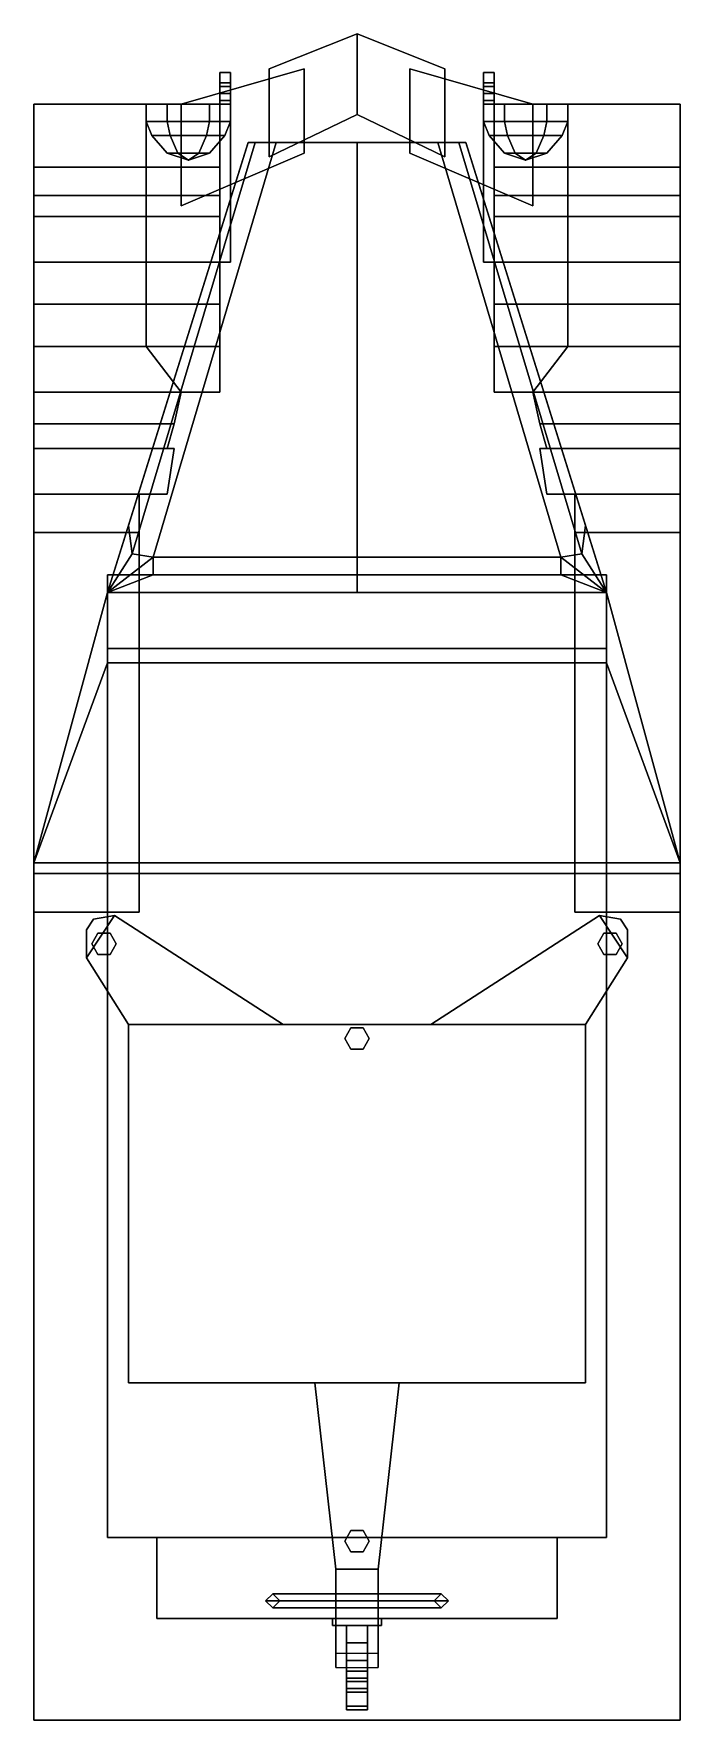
# Model space of a CAD drawing. Extents: x -0.92 to 0.92, y -2.4 to 2.4.
import ezdxf

# ---------------------------------------------------------------- set-up
doc = ezdxf.new("R2010")
doc.units = 0
doc.layers.get('0').update_dxf_attribs({"linetype": 'CONTINUOUS'})

msp = doc.modelspace()

# ---------------------------------------------------------------- linework, layer by layer
for points in [[(-0.25, 2.3, 0.53), (-0.25, 2.05, 1.17), (0, 2.17, 1.2), (0, 2.4, 0.53)], [(0, 2.4, 0.53), (0, 2.17, 1.2), (-0.25, 2.05, 1.17), (-0.25, 2.3, 0.53)], [(0, 2.4, 0.53), (0, 2.17, 1.2), (0.25, 2.05, 1.17), (0.25, 2.3, 0.53)], [(0.25, 2.3, 0.53), (0.25, 2.05, 1.17), (0, 2.17, 1.2), (0, 2.4, 0.53)], [(-0.15, 2.3, 0.53), (-0.15, 2.06, 1.18), (-0.5, 1.91, 1.15), (-0.5, 2.2, 0.53)], [(-0.5, 2.2, 0.53), (-0.5, 1.91, 1.15), (-0.15, 2.06, 1.18), (-0.15, 2.3, 0.53)], [(-0.39, 2.29, 0.54), (-0.39, 2.25, 0.56), (-0.36, 2.25, 0.56), (-0.36, 2.29, 0.54)], [(-0.39, 2.23, 0.56), (-0.39, 2.25, 0.56), (-0.39, 2.29, 0.54), (-0.39, 2.26, 0.53)], [(-0.39, 2.29, 0.49), (-0.39, 2.29, 0.54), (-0.36, 2.29, 0.54), (-0.36, 2.29, 0.49)], [(-0.39, 2.26, 0.53), (-0.39, 2.29, 0.54), (-0.39, 2.29, 0.49), (-0.39, 2.26, 0.51)], [(-0.39, 2.26, 0.51), (-0.39, 2.29, 0.49), (-0.39, 2.26, 0.46), (-0.39, 2.25, 0.49)], [(-0.39, 2.26, 0.46), (-0.39, 2.29, 0.49), (-0.36, 2.29, 0.49), (-0.36, 2.26, 0.46)], [(-0.36, 2.26, 0.53), (-0.36, 2.23, 0.56), (-0.39, 2.23, 0.56), (-0.39, 2.26, 0.53)], [(-0.36, 2.26, 0.51), (-0.36, 2.26, 0.53), (-0.39, 2.26, 0.53), (-0.39, 2.26, 0.51)], [(-0.36, 2.25, 0.49), (-0.36, 2.26, 0.51), (-0.39, 2.26, 0.51), (-0.39, 2.25, 0.49)], [(-0.39, 2.25, 0.49), (-0.39, 2.26, 0.46), (-0.39, 2.23, 0.46), (-0.39, 2.23, 0.49)], [(-0.39, 2.23, 0.46), (-0.39, 2.26, 0.46), (-0.36, 2.26, 0.46), (-0.36, 2.23, 0.46)], [(-0.36, 2.29, 0.54), (-0.36, 2.25, 0.56), (-0.36, 2.23, 0.56), (-0.36, 2.26, 0.53)], [(-0.36, 2.29, 0.49), (-0.36, 2.29, 0.54), (-0.36, 2.26, 0.53), (-0.36, 2.26, 0.51)], [(-0.36, 2.26, 0.46), (-0.36, 2.29, 0.49), (-0.36, 2.26, 0.51), (-0.36, 2.25, 0.49)], [(-0.36, 2.23, 0.46), (-0.36, 2.26, 0.46), (-0.36, 2.25, 0.49), (-0.36, 2.23, 0.49)], [(0.5, 2.2, 0.53), (0.5, 1.91, 1.15), (0.15, 2.06, 1.18), (0.15, 2.3, 0.53)], [(0.15, 2.3, 0.53), (0.15, 2.06, 1.18), (0.5, 1.91, 1.15), (0.5, 2.2, 0.53)], [(0.36, 2.26, 0.51), (0.36, 2.29, 0.49), (0.36, 2.26, 0.46), (0.36, 2.25, 0.49)], [(0.36, 2.26, 0.46), (0.36, 2.29, 0.49), (0.39, 2.29, 0.49), (0.39, 2.26, 0.46)], [(0.36, 2.26, 0.53), (0.36, 2.29, 0.54), (0.36, 2.29, 0.49), (0.36, 2.26, 0.51)], [(0.36, 2.29, 0.49), (0.36, 2.29, 0.54), (0.39, 2.29, 0.54), (0.39, 2.29, 0.49)], [(0.36, 2.29, 0.54), (0.36, 2.25, 0.56), (0.39, 2.25, 0.56), (0.39, 2.29, 0.54)], [(0.36, 2.23, 0.56), (0.36, 2.25, 0.56), (0.36, 2.29, 0.54), (0.36, 2.26, 0.53)], [(0.36, 2.23, 0.46), (0.36, 2.26, 0.46), (0.39, 2.26, 0.46), (0.39, 2.23, 0.46)], [(0.36, 2.25, 0.49), (0.36, 2.26, 0.46), (0.36, 2.23, 0.46), (0.36, 2.23, 0.49)], [(0.39, 2.25, 0.49), (0.39, 2.26, 0.51), (0.36, 2.26, 0.51), (0.36, 2.25, 0.49)], [(0.39, 2.26, 0.51), (0.39, 2.26, 0.53), (0.36, 2.26, 0.53), (0.36, 2.26, 0.51)], [(0.39, 2.26, 0.53), (0.39, 2.23, 0.56), (0.36, 2.23, 0.56), (0.36, 2.26, 0.53)], [(0.39, 2.26, 0.46), (0.39, 2.29, 0.49), (0.39, 2.26, 0.51), (0.39, 2.25, 0.49)], [(0.39, 2.29, 0.49), (0.39, 2.29, 0.54), (0.39, 2.26, 0.53), (0.39, 2.26, 0.51)], [(0.39, 2.29, 0.54), (0.39, 2.25, 0.56), (0.39, 2.23, 0.56), (0.39, 2.26, 0.53)], [(0.39, 2.23, 0.46), (0.39, 2.26, 0.46), (0.39, 2.25, 0.49), (0.39, 2.23, 0.49)], [(-0.36, 2.23, 0.56), (-0.36, 2.25, 0.56), (-0.39, 2.25, 0.56), (-0.39, 2.23, 0.56)], [(-0.36, 2.23, 0.49), (-0.36, 2.25, 0.49), (-0.39, 2.25, 0.49), (-0.39, 2.23, 0.49)], [(-0.36, 2.21, 0.53), (-0.36, 2.23, 0.49), (-0.39, 2.23, 0.49), (-0.39, 2.21, 0.53)], [(-0.39, 2.23, 0.49), (-0.39, 2.23, 0.46), (-0.39, 2.2, 0.48), (-0.39, 2.21, 0.53)], [(-0.39, 2.2, 0.48), (-0.39, 2.23, 0.46), (-0.36, 2.23, 0.46), (-0.36, 2.2, 0.48)], [(-0.36, 1.75, 0.53), (-0.36, 2.21, 0.53), (-0.39, 2.21, 0.53), (-0.39, 1.75, 0.53)], [(-0.39, 2.21, 0.53), (-0.39, 2.2, 0.48), (-0.39, 1.75, 0.48), (-0.39, 1.75, 0.53)], [(-0.36, 2.2, 0.48), (-0.36, 2.23, 0.46), (-0.36, 2.23, 0.49), (-0.36, 2.21, 0.53)], [(-0.36, 1.75, 0.48), (-0.36, 2.2, 0.48), (-0.36, 2.21, 0.53), (-0.36, 1.75, 0.53)], [(0.39, 2.23, 0.49), (0.39, 2.25, 0.49), (0.36, 2.25, 0.49), (0.36, 2.23, 0.49)], [(0.39, 2.23, 0.56), (0.39, 2.25, 0.56), (0.36, 2.25, 0.56), (0.36, 2.23, 0.56)], [(0.36, 2.23, 0.49), (0.36, 2.23, 0.46), (0.36, 2.2, 0.48), (0.36, 2.21, 0.53)], [(0.36, 2.2, 0.48), (0.36, 2.23, 0.46), (0.39, 2.23, 0.46), (0.39, 2.2, 0.48)], [(0.39, 2.21, 0.53), (0.39, 2.23, 0.49), (0.36, 2.23, 0.49), (0.36, 2.21, 0.53)], [(0.36, 2.21, 0.53), (0.36, 2.2, 0.48), (0.36, 1.75, 0.48), (0.36, 1.75, 0.53)], [(0.39, 1.75, 0.53), (0.39, 2.21, 0.53), (0.36, 2.21, 0.53), (0.36, 1.75, 0.53)], [(0.39, 2.2, 0.48), (0.39, 2.23, 0.46), (0.39, 2.23, 0.49), (0.39, 2.21, 0.53)], [(0.39, 1.75, 0.48), (0.39, 2.2, 0.48), (0.39, 2.21, 0.53), (0.39, 1.75, 0.53)], [(-0.92, 2.2, 0.74), (-0.92, 2.02, 0.79), (-0.92, 2.02, 0.86), (-0.92, 2.2, 0.78)], [(-0.92, 2.2, 0.78), (-0.92, 2.02, 0.86), (-0.92, 2.02, 0.79), (-0.92, 2.2, 0.74)], [(-0.92, 2.2, 0.78), (-0.92, 2.02, 0.86), (-0.6, 2.02, 0.86), (-0.6, 2.2, 0.78)], [(-0.6, 2.2, 0.78), (-0.6, 2.02, 0.86), (-0.92, 2.02, 0.86), (-0.92, 2.2, 0.78)], [(-0.54, 2.2, 0.9339), (-0.42, 2.2, 0.9339), (-0.36, 2.2, 0.83), (-0.6, 2.2, 0.83)], [(-0.6, 2.15, 0.83), (-0.54, 2.15, 0.9339), (-0.54, 2.2, 0.9339), (-0.6, 2.2, 0.83)], [(-0.6, 2.2, 0.83), (-0.36, 2.2, 0.83), (-0.42, 2.2, 0.7261), (-0.54, 2.2, 0.7261)], [(-0.54, 2.15, 0.7261), (-0.6, 2.15, 0.83), (-0.6, 2.2, 0.83), (-0.54, 2.2, 0.7261)], [(-0.6, 2.2, 0.78), (-0.6, 2.02, 0.86), (-0.39, 2.02, 0.56), (-0.39, 2.2, 0.56)], [(-0.39, 2.2, 0.56), (-0.39, 2.02, 0.56), (-0.6, 2.02, 0.86), (-0.6, 2.2, 0.78)], [(-0.42, 2.15, 0.7261), (-0.54, 2.15, 0.7261), (-0.54, 2.2, 0.7261), (-0.42, 2.2, 0.7261)], [(-0.54, 2.15, 0.9339), (-0.42, 2.15, 0.9339), (-0.42, 2.2, 0.9339), (-0.54, 2.2, 0.9339)], [(-0.42, 2.15, 0.9339), (-0.36, 2.15, 0.83), (-0.36, 2.2, 0.83), (-0.42, 2.2, 0.9339)], [(-0.36, 2.15, 0.83), (-0.42, 2.15, 0.7261), (-0.42, 2.2, 0.7261), (-0.36, 2.2, 0.83)], [(-0.39, 1.75, 0.48), (-0.39, 2.2, 0.48), (-0.36, 2.2, 0.48), (-0.36, 1.75, 0.48)], [(0.36, 1.75, 0.48), (0.36, 2.2, 0.48), (0.39, 2.2, 0.48), (0.39, 1.75, 0.48)], [(0.36, 2.15, 0.83), (0.42, 2.15, 0.9339), (0.42, 2.2, 0.9339), (0.36, 2.2, 0.83)], [(0.42, 2.15, 0.7261), (0.36, 2.15, 0.83), (0.36, 2.2, 0.83), (0.42, 2.2, 0.7261)], [(0.42, 2.2, 0.9339), (0.54, 2.2, 0.9339), (0.6, 2.2, 0.83), (0.36, 2.2, 0.83)], [(0.36, 2.2, 0.83), (0.6, 2.2, 0.83), (0.54, 2.2, 0.7261), (0.42, 2.2, 0.7261)], [(0.6, 2.2, 0.78), (0.6, 2.02, 0.86), (0.39, 2.02, 0.56), (0.39, 2.2, 0.56)], [(0.39, 2.2, 0.56), (0.39, 2.02, 0.56), (0.6, 2.02, 0.86), (0.6, 2.2, 0.78)], [(0.42, 2.15, 0.9339), (0.54, 2.15, 0.9339), (0.54, 2.2, 0.9339), (0.42, 2.2, 0.9339)], [(0.54, 2.15, 0.7261), (0.42, 2.15, 0.7261), (0.42, 2.2, 0.7261), (0.54, 2.2, 0.7261)], [(0.54, 2.15, 0.9339), (0.6, 2.15, 0.83), (0.6, 2.2, 0.83), (0.54, 2.2, 0.9339)], [(0.6, 2.15, 0.83), (0.54, 2.15, 0.7261), (0.54, 2.2, 0.7261), (0.6, 2.2, 0.83)], [(0.6, 2.2, 0.78), (0.6, 2.02, 0.86), (0.92, 2.02, 0.86), (0.92, 2.2, 0.78)], [(0.92, 2.2, 0.78), (0.92, 2.02, 0.86), (0.6, 2.02, 0.86), (0.6, 2.2, 0.78)], [(0.92, 2.2, 0.74), (0.92, 2.02, 0.79), (0.92, 2.02, 0.86), (0.92, 2.2, 0.78)], [(0.92, 2.2, 0.78), (0.92, 2.02, 0.86), (0.92, 2.02, 0.79), (0.92, 2.2, 0.74)], [(-0.532, 2.11, 0.92), (-0.54, 2.15, 0.9339), (-0.6, 2.15, 0.83), (-0.5839, 2.11, 0.83)], [(-0.5839, 2.11, 0.83), (-0.6, 2.15, 0.83), (-0.54, 2.15, 0.7261), (-0.532, 2.11, 0.74)], [(-0.532, 2.11, 0.74), (-0.54, 2.15, 0.7261), (-0.42, 2.15, 0.7261), (-0.428, 2.11, 0.74)], [(-0.428, 2.11, 0.92), (-0.42, 2.15, 0.9339), (-0.54, 2.15, 0.9339), (-0.532, 2.11, 0.92)], [(-0.3761, 2.11, 0.83), (-0.36, 2.15, 0.83), (-0.42, 2.15, 0.9339), (-0.428, 2.11, 0.92)], [(-0.428, 2.11, 0.74), (-0.42, 2.15, 0.7261), (-0.36, 2.15, 0.83), (-0.3761, 2.11, 0.83)], [(0.428, 2.11, 0.92), (0.42, 2.15, 0.9339), (0.36, 2.15, 0.83), (0.3761, 2.11, 0.83)], [(0.3761, 2.11, 0.83), (0.36, 2.15, 0.83), (0.42, 2.15, 0.7261), (0.428, 2.11, 0.74)], [(0.532, 2.11, 0.92), (0.54, 2.15, 0.9339), (0.42, 2.15, 0.9339), (0.428, 2.11, 0.92)], [(0.428, 2.11, 0.74), (0.42, 2.15, 0.7261), (0.54, 2.15, 0.7261), (0.532, 2.11, 0.74)], [(0.5839, 2.11, 0.83), (0.6, 2.15, 0.83), (0.54, 2.15, 0.9339), (0.532, 2.11, 0.92)], [(0.532, 2.11, 0.74), (0.54, 2.15, 0.7261), (0.6, 2.15, 0.83), (0.5839, 2.11, 0.83)], [(-0.31, 2.09, 0.79), (-0.31, 2.09, 0.27), (-0.71, 0.81, 0.27), (-0.71, 0.81, 0.79)], [(-0.71, 0.81, 0.27), (-0.31, 2.09, 0.27), (0.31, 2.09, 0.27), (0.71, 0.81, 0.27)], [(-0.29, 2.09, 0.97), (-0.31, 2.09, 0.79), (-0.6506, 1, 0.79), (-0.64, 0.92, 1.04)], [(-0.23, 2.09, 1), (-0.29, 2.09, 0.97), (-0.64, 0.92, 1.04), (-0.58, 0.91, 1.08)], [(-0.51, 2.06, 0.882), (-0.532, 2.11, 0.92), (-0.5839, 2.11, 0.83), (-0.54, 2.06, 0.83)], [(-0.54, 2.06, 0.83), (-0.5839, 2.11, 0.83), (-0.532, 2.11, 0.74), (-0.51, 2.06, 0.778)], [(0, 0.91, 1.09), (0, 2.09, 1.01), (-0.23, 2.09, 1), (-0.58, 0.91, 1.08)], [(-0.45, 2.06, 0.882), (-0.428, 2.11, 0.92), (-0.532, 2.11, 0.92), (-0.51, 2.06, 0.882)], [(-0.51, 2.06, 0.778), (-0.532, 2.11, 0.74), (-0.428, 2.11, 0.74), (-0.45, 2.06, 0.778)], [(-0.42, 2.06, 0.83), (-0.3761, 2.11, 0.83), (-0.428, 2.11, 0.92), (-0.45, 2.06, 0.882)], [(-0.45, 2.06, 0.778), (-0.428, 2.11, 0.74), (-0.3761, 2.11, 0.83), (-0.42, 2.06, 0.83)], [(0.31, 2.09, 0.79), (0.31, 2.09, 0.27), (-0.31, 2.09, 0.27), (-0.31, 2.09, 0.79)], [(0.29, 2.09, 0.97), (0.31, 2.09, 0.79), (-0.31, 2.09, 0.79), (-0.29, 2.09, 0.97)], [(0, 2.09, 1.01), (0, 2.09, 0.97), (-0.29, 2.09, 0.97), (-0.23, 2.09, 1)], [(0.58, 0.91, 1.08), (0.23, 2.09, 1), (0, 2.09, 1.01), (0, 0.91, 1.09)], [(0.23, 2.09, 1), (0.29, 2.09, 0.97), (0, 2.09, 0.97), (0, 2.09, 1.01)], [(0.64, 0.92, 1.04), (0.29, 2.09, 0.97), (0.23, 2.09, 1), (0.58, 0.91, 1.08)], [(0.6506, 1, 0.79), (0.31, 2.09, 0.79), (0.29, 2.09, 0.97), (0.64, 0.92, 1.04)], [(0.71, 0.81, 0.27), (0.31, 2.09, 0.27), (0.31, 2.09, 0.79), (0.71, 0.81, 0.79)], [(0.45, 2.06, 0.882), (0.428, 2.11, 0.92), (0.3761, 2.11, 0.83), (0.42, 2.06, 0.83)], [(0.42, 2.06, 0.83), (0.3761, 2.11, 0.83), (0.428, 2.11, 0.74), (0.45, 2.06, 0.778)], [(0.51, 2.06, 0.882), (0.532, 2.11, 0.92), (0.428, 2.11, 0.92), (0.45, 2.06, 0.882)], [(0.45, 2.06, 0.778), (0.428, 2.11, 0.74), (0.532, 2.11, 0.74), (0.51, 2.06, 0.778)], [(0.54, 2.06, 0.83), (0.5839, 2.11, 0.83), (0.532, 2.11, 0.92), (0.51, 2.06, 0.882)], [(0.51, 2.06, 0.778), (0.532, 2.11, 0.74), (0.5839, 2.11, 0.83), (0.54, 2.06, 0.83)], [(-0.92, 2.02, 0.79), (-0.92, 1.94, 0.8), (-0.92, 1.94, 0.88), (-0.92, 2.02, 0.86)], [(-0.92, 2.02, 0.86), (-0.92, 1.94, 0.88), (-0.92, 1.94, 0.8), (-0.92, 2.02, 0.79)], [(-0.6, 1.94, 0.88), (-0.92, 1.94, 0.88), (-0.92, 2.02, 0.86), (-0.6, 2.02, 0.86)], [(-0.6, 2.02, 0.86), (-0.92, 2.02, 0.86), (-0.92, 1.94, 0.88), (-0.6, 1.94, 0.88)], [(-0.6, 2.02, 0.86), (-0.6, 1.94, 0.88), (-0.39, 1.94, 0.56), (-0.39, 2.02, 0.56)], [(-0.39, 2.02, 0.56), (-0.39, 1.94, 0.56), (-0.6, 1.94, 0.88), (-0.6, 2.02, 0.86)], [(-0.48, 2.04, 0.83), (-0.54, 2.06, 0.83), (-0.51, 2.06, 0.778), (-0.48, 2.04, 0.83)], [(-0.48, 2.04, 0.83), (-0.51, 2.06, 0.882), (-0.54, 2.06, 0.83), (-0.48, 2.04, 0.83)], [(-0.48, 2.04, 0.83), (-0.51, 2.06, 0.778), (-0.45, 2.06, 0.778), (-0.48, 2.04, 0.83)], [(-0.48, 2.04, 0.83), (-0.45, 2.06, 0.882), (-0.51, 2.06, 0.882), (-0.48, 2.04, 0.83)], [(-0.48, 2.04, 0.83), (-0.45, 2.06, 0.778), (-0.42, 2.06, 0.83), (-0.48, 2.04, 0.83)], [(-0.48, 2.04, 0.83), (-0.42, 2.06, 0.83), (-0.45, 2.06, 0.882), (-0.48, 2.04, 0.83)], [(0.39, 2.02, 0.56), (0.39, 1.94, 0.56), (0.6, 1.94, 0.88), (0.6, 2.02, 0.86)], [(0.6, 2.02, 0.86), (0.6, 1.94, 0.88), (0.39, 1.94, 0.56), (0.39, 2.02, 0.56)], [(0.48, 2.04, 0.83), (0.45, 2.06, 0.882), (0.42, 2.06, 0.83), (0.48, 2.04, 0.83)], [(0.48, 2.04, 0.83), (0.42, 2.06, 0.83), (0.45, 2.06, 0.778), (0.48, 2.04, 0.83)], [(0.48, 2.04, 0.83), (0.51, 2.06, 0.882), (0.45, 2.06, 0.882), (0.48, 2.04, 0.83)], [(0.48, 2.04, 0.83), (0.45, 2.06, 0.778), (0.51, 2.06, 0.778), (0.48, 2.04, 0.83)], [(0.48, 2.04, 0.83), (0.54, 2.06, 0.83), (0.51, 2.06, 0.882), (0.48, 2.04, 0.83)], [(0.48, 2.04, 0.83), (0.51, 2.06, 0.778), (0.54, 2.06, 0.83), (0.48, 2.04, 0.83)], [(0.6, 1.94, 0.88), (0.92, 1.94, 0.88), (0.92, 2.02, 0.86), (0.6, 2.02, 0.86)], [(0.6, 2.02, 0.86), (0.92, 2.02, 0.86), (0.92, 1.94, 0.88), (0.6, 1.94, 0.88)], [(0.92, 2.02, 0.86), (0.92, 1.94, 0.88), (0.92, 1.94, 0.8), (0.92, 2.02, 0.79)], [(0.92, 2.02, 0.79), (0.92, 1.94, 0.8), (0.92, 1.94, 0.88), (0.92, 2.02, 0.86)], [(-0.92, 1.94, 0.88), (-0.92, 1.88, 0.89), (-0.92, 1.88, 0.81), (-0.92, 1.94, 0.8)], [(-0.92, 1.94, 0.8), (-0.92, 1.88, 0.81), (-0.92, 1.88, 0.89), (-0.92, 1.94, 0.88)], [(-0.6, 1.94, 0.88), (-0.92, 1.94, 0.88), (-0.92, 1.88, 0.89), (-0.6, 1.88, 0.89)], [(-0.6, 1.88, 0.89), (-0.92, 1.88, 0.89), (-0.92, 1.94, 0.88), (-0.6, 1.94, 0.88)], [(-0.39, 1.94, 0.56), (-0.39, 1.88, 0.56), (-0.6, 1.88, 0.89), (-0.6, 1.94, 0.88)], [(-0.6, 1.94, 0.88), (-0.6, 1.88, 0.89), (-0.39, 1.88, 0.56), (-0.39, 1.94, 0.56)], [(0.6, 1.94, 0.88), (0.6, 1.88, 0.89), (0.39, 1.88, 0.56), (0.39, 1.94, 0.56)], [(0.39, 1.94, 0.56), (0.39, 1.88, 0.56), (0.6, 1.88, 0.89), (0.6, 1.94, 0.88)], [(0.6, 1.94, 0.88), (0.92, 1.94, 0.88), (0.92, 1.88, 0.89), (0.6, 1.88, 0.89)], [(0.6, 1.88, 0.89), (0.92, 1.88, 0.89), (0.92, 1.94, 0.88), (0.6, 1.94, 0.88)], [(0.92, 1.94, 0.8), (0.92, 1.88, 0.81), (0.92, 1.88, 0.89), (0.92, 1.94, 0.88)], [(0.92, 1.94, 0.88), (0.92, 1.88, 0.89), (0.92, 1.88, 0.81), (0.92, 1.94, 0.8)], [(-0.92, 1.88, 0.89), (-0.92, 1.75, 0.89), (-0.92, 1.75, 0.79), (-0.92, 1.88, 0.81)], [(-0.92, 1.88, 0.81), (-0.92, 1.75, 0.79), (-0.92, 1.75, 0.89), (-0.92, 1.88, 0.89)], [(-0.6, 1.75, 0.89), (-0.92, 1.75, 0.89), (-0.92, 1.88, 0.89), (-0.6, 1.88, 0.89)], [(-0.6, 1.88, 0.89), (-0.92, 1.88, 0.89), (-0.92, 1.75, 0.89), (-0.6, 1.75, 0.89)], [(-0.6, 1.88, 0.89), (-0.6, 1.75, 0.89), (-0.39, 1.75, 0.56), (-0.39, 1.88, 0.56)], [(-0.39, 1.88, 0.56), (-0.39, 1.75, 0.56), (-0.6, 1.75, 0.89), (-0.6, 1.88, 0.89)], [(0.39, 1.88, 0.56), (0.39, 1.75, 0.56), (0.6, 1.75, 0.89), (0.6, 1.88, 0.89)], [(0.6, 1.88, 0.89), (0.6, 1.75, 0.89), (0.39, 1.75, 0.56), (0.39, 1.88, 0.56)], [(0.6, 1.75, 0.89), (0.92, 1.75, 0.89), (0.92, 1.88, 0.89), (0.6, 1.88, 0.89)], [(0.6, 1.88, 0.89), (0.92, 1.88, 0.89), (0.92, 1.75, 0.89), (0.6, 1.75, 0.89)], [(0.92, 1.88, 0.89), (0.92, 1.75, 0.89), (0.92, 1.75, 0.79), (0.92, 1.88, 0.81)], [(0.92, 1.88, 0.81), (0.92, 1.75, 0.79), (0.92, 1.75, 0.89), (0.92, 1.88, 0.89)], [(-0.92, 1.75, 0.89), (-0.92, 1.63, 0.86), (-0.92, 1.63, 0.75), (-0.92, 1.75, 0.79)], [(-0.92, 1.75, 0.79), (-0.92, 1.63, 0.75), (-0.92, 1.63, 0.86), (-0.92, 1.75, 0.89)], [(-0.6, 1.75, 0.89), (-0.92, 1.75, 0.89), (-0.92, 1.63, 0.86), (-0.6, 1.63, 0.86)], [(-0.6, 1.63, 0.86), (-0.92, 1.63, 0.86), (-0.92, 1.75, 0.89), (-0.6, 1.75, 0.89)], [(-0.6, 1.75, 0.89), (-0.6, 1.63, 0.86), (-0.39, 1.63, 0.56), (-0.39, 1.75, 0.56)], [(-0.39, 1.75, 0.56), (-0.39, 1.63, 0.56), (-0.6, 1.63, 0.86), (-0.6, 1.75, 0.89)], [(0.6, 1.75, 0.89), (0.6, 1.63, 0.86), (0.39, 1.63, 0.56), (0.39, 1.75, 0.56)], [(0.39, 1.75, 0.56), (0.39, 1.63, 0.56), (0.6, 1.63, 0.86), (0.6, 1.75, 0.89)], [(0.6, 1.75, 0.89), (0.92, 1.75, 0.89), (0.92, 1.63, 0.86), (0.6, 1.63, 0.86)], [(0.6, 1.63, 0.86), (0.92, 1.63, 0.86), (0.92, 1.75, 0.89), (0.6, 1.75, 0.89)], [(0.92, 1.75, 0.79), (0.92, 1.63, 0.75), (0.92, 1.63, 0.86), (0.92, 1.75, 0.89)], [(0.92, 1.75, 0.89), (0.92, 1.63, 0.86), (0.92, 1.63, 0.75), (0.92, 1.75, 0.79)], [(-0.6, 1.63, 0.86), (-0.92, 1.63, 0.86), (-0.92, 1.51, 0.8), (-0.6, 1.51, 0.8)], [(-0.6, 1.51, 0.8), (-0.92, 1.51, 0.8), (-0.92, 1.63, 0.86), (-0.6, 1.63, 0.86)], [(-0.92, 1.63, 0.75), (-0.92, 1.51, 0.66), (-0.92, 1.51, 0.8), (-0.92, 1.63, 0.86)], [(-0.92, 1.63, 0.86), (-0.92, 1.51, 0.8), (-0.92, 1.51, 0.66), (-0.92, 1.63, 0.75)], [(-0.39, 1.63, 0.56), (-0.39, 1.51, 0.56), (-0.6, 1.51, 0.8), (-0.6, 1.63, 0.86)], [(-0.6, 1.63, 0.86), (-0.6, 1.51, 0.8), (-0.39, 1.51, 0.56), (-0.39, 1.63, 0.56)], [(0.39, 1.63, 0.56), (0.39, 1.51, 0.56), (0.6, 1.51, 0.8), (0.6, 1.63, 0.86)], [(0.6, 1.63, 0.86), (0.6, 1.51, 0.8), (0.39, 1.51, 0.56), (0.39, 1.63, 0.56)], [(0.6, 1.51, 0.8), (0.92, 1.51, 0.8), (0.92, 1.63, 0.86), (0.6, 1.63, 0.86)], [(0.6, 1.63, 0.86), (0.92, 1.63, 0.86), (0.92, 1.51, 0.8), (0.6, 1.51, 0.8)], [(0.92, 1.63, 0.86), (0.92, 1.51, 0.8), (0.92, 1.51, 0.66), (0.92, 1.63, 0.75)], [(0.92, 1.63, 0.75), (0.92, 1.51, 0.66), (0.92, 1.51, 0.8), (0.92, 1.63, 0.86)], [(-0.92, 1.51, 0.8), (-0.92, 1.38, 0.7), (-0.92, 1.44, 0.56), (-0.92, 1.51, 0.66)], [(-0.92, 1.51, 0.66), (-0.92, 1.44, 0.56), (-0.92, 1.38, 0.7), (-0.92, 1.51, 0.8)], [(-0.6, 1.51, 0.8), (-0.92, 1.51, 0.8), (-0.92, 1.38, 0.7), (-0.5, 1.38, 0.7)], [(-0.5, 1.38, 0.7), (-0.92, 1.38, 0.7), (-0.92, 1.51, 0.8), (-0.6, 1.51, 0.8)], [(-0.39, 1.51, 0.56), (-0.39, 1.38, 0.56), (-0.5, 1.38, 0.7), (-0.6, 1.51, 0.8)], [(-0.6, 1.51, 0.8), (-0.5, 1.38, 0.7), (-0.39, 1.38, 0.56), (-0.39, 1.51, 0.56)], [(0.6, 1.51, 0.8), (0.5, 1.38, 0.7), (0.39, 1.38, 0.56), (0.39, 1.51, 0.56)], [(0.39, 1.51, 0.56), (0.39, 1.38, 0.56), (0.5, 1.38, 0.7), (0.6, 1.51, 0.8)], [(0.5, 1.38, 0.7), (0.92, 1.38, 0.7), (0.92, 1.51, 0.8), (0.6, 1.51, 0.8)], [(0.6, 1.51, 0.8), (0.92, 1.51, 0.8), (0.92, 1.38, 0.7), (0.5, 1.38, 0.7)], [(0.92, 1.51, 0.66), (0.92, 1.44, 0.56), (0.92, 1.38, 0.7), (0.92, 1.51, 0.8)], [(0.92, 1.51, 0.8), (0.92, 1.38, 0.7), (0.92, 1.44, 0.56), (0.92, 1.51, 0.66)], [(-0.92, 1.44, 0.56), (-0.92, 1.39, 0.45), (-0.92, 1.29, 0.59), (-0.92, 1.38, 0.7)], [(-0.92, 1.38, 0.7), (-0.92, 1.29, 0.59), (-0.92, 1.39, 0.45), (-0.92, 1.44, 0.56)], [(0.92, 1.38, 0.7), (0.92, 1.29, 0.59), (0.92, 1.39, 0.45), (0.92, 1.44, 0.56)], [(0.92, 1.44, 0.56), (0.92, 1.39, 0.45), (0.92, 1.29, 0.59), (0.92, 1.38, 0.7)], [(-0.92, 1.29, 0.59), (-0.92, 1.22, 0.43), (-0.92, 1.37, 0.43), (-0.92, 1.39, 0.45)], [(-0.92, 1.39, 0.45), (-0.92, 1.37, 0.43), (-0.92, 1.22, 0.43), (-0.92, 1.29, 0.59)], [(-0.52, 1.29, 0.59), (-0.92, 1.29, 0.59), (-0.92, 1.38, 0.7), (-0.5, 1.38, 0.7)], [(-0.5, 1.38, 0.7), (-0.92, 1.38, 0.7), (-0.92, 1.29, 0.59), (-0.52, 1.29, 0.59)], [(-0.92, 1.35, 0.43), (-0.92, 1.35, 0.38), (-0.92, 1.08, 0.38), (-0.92, 1.08, 0.43)], [(-0.92, 1.08, 0.43), (-0.92, 1.08, 0.38), (-0.92, 1.35, 0.38), (-0.92, 1.35, 0.43)], [(0.5, 1.38, 0.7), (0.92, 1.38, 0.7), (0.92, 1.29, 0.59), (0.52, 1.29, 0.59)], [(0.52, 1.29, 0.59), (0.92, 1.29, 0.59), (0.92, 1.38, 0.7), (0.5, 1.38, 0.7)], [(0.92, 1.39, 0.45), (0.92, 1.37, 0.43), (0.92, 1.22, 0.43), (0.92, 1.29, 0.59)], [(0.92, 1.29, 0.59), (0.92, 1.22, 0.43), (0.92, 1.37, 0.43), (0.92, 1.39, 0.45)], [(0.92, 1.08, 0.43), (0.92, 1.08, 0.38), (0.92, 1.35, 0.38), (0.92, 1.35, 0.43)], [(0.92, 1.35, 0.43), (0.92, 1.35, 0.38), (0.92, 1.08, 0.38), (0.92, 1.08, 0.43)], [(-0.54, 1.22, 0.43), (-0.92, 1.22, 0.43), (-0.92, 1.29, 0.59), (-0.52, 1.29, 0.59)], [(-0.52, 1.29, 0.59), (-0.92, 1.29, 0.59), (-0.92, 1.22, 0.43), (-0.54, 1.22, 0.43)], [(0.54, 1.22, 0.43), (0.92, 1.22, 0.43), (0.92, 1.29, 0.59), (0.52, 1.29, 0.59)], [(0.52, 1.29, 0.59), (0.92, 1.29, 0.59), (0.92, 1.22, 0.43), (0.54, 1.22, 0.43)], [(-0.52, 1.22, 0.43), (-0.92, 1.22, 0.43), (-0.92, 1.09, 0.43), (-0.54, 1.09, 0.43)], [(-0.54, 1.09, 0.43), (-0.92, 1.09, 0.43), (-0.92, 1.22, 0.43), (-0.52, 1.22, 0.43)], [(0.52, 1.22, 0.43), (0.92, 1.22, 0.43), (0.92, 1.09, 0.43), (0.54, 1.09, 0.43)], [(0.54, 1.09, 0.43), (0.92, 1.09, 0.43), (0.92, 1.22, 0.43), (0.52, 1.22, 0.43)], [(-0.62, 0.98, 0.79), (-0.92, 0.98, 0.79), (-0.92, 1.09, 0.43), (-0.62, 1.09, 0.43)], [(-0.62, 1.09, 0.43), (-0.92, 1.09, 0.43), (-0.92, 0.98, 0.79), (-0.62, 0.98, 0.79)], [(-0.92, 0.92, 0.72), (-0.92, 1, 0.43), (-0.92, 1.09, 0.43), (-0.92, 0.98, 0.79)], [(-0.92, 0.98, 0.79), (-0.92, 1.09, 0.43), (-0.92, 1, 0.43), (-0.92, 0.92, 0.72)], [(0.62, 0.98, 0.79), (0.92, 0.98, 0.79), (0.92, 1.09, 0.43), (0.62, 1.09, 0.43)], [(0.62, 1.09, 0.43), (0.92, 1.09, 0.43), (0.92, 0.98, 0.79), (0.62, 0.98, 0.79)], [(0.92, 0.98, 0.79), (0.92, 1.09, 0.43), (0.92, 1, 0.43), (0.92, 0.92, 0.72)], [(0.92, 0.92, 0.72), (0.92, 1, 0.43), (0.92, 1.09, 0.43), (0.92, 0.98, 0.79)], [(-0.62, -0.1, 0.79), (-0.92, -0.1, 0.79), (-0.92, 0.98, 0.79), (-0.62, 0.98, 0.79)], [(-0.62, 0.98, 0.79), (-0.92, 0.98, 0.79), (-0.92, -0.1, 0.79), (-0.62, -0.1, 0.79)], [(-0.92, 0.98, 0.79), (-0.92, 0.92, 0.72), (-0.92, -0.1, 0.72), (-0.92, -0.1, 0.79)], [(-0.92, -0.1, 0.79), (-0.92, -0.1, 0.72), (-0.92, 0.92, 0.72), (-0.92, 0.98, 0.79)], [(-0.64, 0.92, 1.04), (-0.6506, 1, 0.79), (-0.71, 0.81, 0.79), (-0.71, 0.81, 1.04)], [(0.62, 0.98, 0.79), (0.92, 0.98, 0.79), (0.92, -0.1, 0.79), (0.62, -0.1, 0.79)], [(0.62, -0.1, 0.79), (0.92, -0.1, 0.79), (0.92, 0.98, 0.79), (0.62, 0.98, 0.79)], [(0.71, 0.81, 0.79), (0.6506, 1, 0.79), (0.64, 0.92, 1.04), (0.71, 0.81, 1.04)], [(0.92, -0.1, 0.79), (0.92, -0.1, 0.72), (0.92, 0.92, 0.72), (0.92, 0.98, 0.79)], [(0.92, 0.98, 0.79), (0.92, 0.92, 0.72), (0.92, -0.1, 0.72), (0.92, -0.1, 0.79)], [(-0.58, 0.91, 1.08), (-0.64, 0.92, 1.04), (-0.71, 0.81, 1.04), (-0.71, 0.81, 1.08)], [(0.71, 0.81, 1.04), (0.64, 0.92, 1.04), (0.58, 0.91, 1.08), (0.71, 0.81, 1.08)], [(-0.58, 0.86, 1.18), (-0.58, 0.91, 1.08), (-0.71, 0.81, 1.08), (-0.71, 0.81, 1.18)], [(0, 0.86, 1.18), (0, 0.91, 1.09), (-0.58, 0.91, 1.08), (-0.58, 0.86, 1.18)], [(0.58, 0.86, 1.18), (0.58, 0.91, 1.08), (0, 0.91, 1.09), (0, 0.86, 1.18)], [(0.71, 0.81, 1.08), (0.58, 0.91, 1.08), (0.58, 0.86, 1.18), (0.71, 0.81, 1.18)], [(0, 0.81, 1.18), (0, 0.86, 1.18), (-0.58, 0.86, 1.18), (-0.71, 0.81, 1.18)], [(-0.71, 0.65, 1.52), (-0.71, 0.86, 1.18), (-0.71, 0.81, 1.18), (-0.71, 0.61, 1.52)], [(0.71, 0.65, 1.52), (0.71, 0.86, 1.18), (-0.71, 0.86, 1.18), (-0.71, 0.65, 1.52)], [(-0.71, 0.81, 1.18), (-0.71, 0.86, 1.18), (0.71, 0.86, 1.18), (0.71, 0.81, 1.18)], [(0.71, 0.81, 1.18), (0.58, 0.86, 1.18), (0, 0.86, 1.18), (0, 0.81, 1.18)], [(0.71, 0.81, 1.18), (0.71, 0.86, 1.18), (0.71, 0.65, 1.52), (0.71, 0.61, 1.52)], [(-0.71, 0.81, 1.18), (-0.71, 0.81, 0.79), (-0.92, 0.04, 0.79), (-0.92, 0.04, 1.18)], [(-0.92, 0.04, 0.79), (-0.71, 0.81, 0.79), (0.71, 0.81, 0.79), (0.92, 0.04, 0.79)], [(-0.71, 0.61, 1.52), (-0.71, 0.81, 1.18), (-0.92, 0.04, 1.18), (-0.92, 0.04, 1.52)], [(-0.71, 0.81, 0.79), (-0.71, 0.81, 0.27), (-0.71, -1.88, 0.27), (-0.71, -1.88, 0.79)], [(-0.71, -1.88, 0.27), (-0.71, 0.81, 0.27), (0.71, 0.81, 0.27), (0.71, -1.88, 0.27)], [(0.71, -1.88, 0.27), (0.71, 0.81, 0.27), (0.71, 0.81, 0.79), (0.71, -1.88, 0.79)], [(0.92, 0.04, 0.79), (0.71, 0.81, 0.79), (0.71, 0.81, 1.18), (0.92, 0.04, 1.18)], [(0.92, 0.04, 1.18), (0.71, 0.81, 1.18), (0.71, 0.61, 1.52), (0.92, 0.04, 1.52)], [(0.71, 0.61, 1.52), (0.71, 0.65, 1.52), (-0.71, 0.65, 1.52), (-0.71, 0.61, 1.52)], [(0.92, 0.04, 1.52), (0.71, 0.61, 1.52), (-0.71, 0.61, 1.52), (-0.92, 0.04, 1.52)], [(-0.92, 0.04, 1.52), (-0.92, 0.04, 1.17), (0.92, 0.04, 1.17), (0.92, 0.04, 1.52)], [(-0.92, 0.04, 0.86), (-0.92, 0.04, 0.79), (-0.92, -2.4, 0.79), (-0.92, -2.4, 0.86)], [(-0.92, -2.4, 0.79), (-0.92, 0.04, 0.79), (0.92, 0.04, 0.79), (0.92, -2.4, 0.79)], [(-0.92, 0.04, 1.17), (-0.92, 0.04, 0.86), (-0.92, 0.01, 0.86), (-0.92, 0.01, 1.17)], [(0.92, 0.01, 1.17), (0.92, 0.04, 1.17), (-0.92, 0.04, 1.17), (-0.92, 0.01, 1.17)], [(0.92, -2.4, 0.86), (0.92, 0.01, 0.86), (-0.92, 0.01, 0.86), (-0.92, -2.4, 0.86)], [(-0.92, 0.01, 1.17), (-0.92, 0.01, 0.86), (0.92, 0.01, 0.86), (0.92, 0.01, 1.17)], [(0.92, -2.4, 0.79), (0.92, 0.04, 0.79), (0.92, 0.04, 0.86), (0.92, -2.4, 0.86)], [(0.92, 0.01, 0.86), (0.92, 0.04, 0.86), (0.92, 0.04, 1.17), (0.92, 0.01, 1.17)], [(-0.21, -0.42, 1.05), (-0.69, -0.11, 1.05), (-0.77, -0.23, 1.05), (-0.65, -0.42, 1.05)], [(-0.65, -0.42, 0.98), (-0.77, -0.23, 0.98), (-0.69, -0.11, 0.98), (-0.21, -0.42, 0.98)], [(-0.69, -0.11, 1.05), (-0.75, -0.12, 1.05), (-0.77, -0.15, 1.05), (-0.77, -0.23, 1.05)], [(-0.77, -0.23, 0.98), (-0.77, -0.15, 0.98), (-0.75, -0.12, 0.98), (-0.69, -0.11, 0.98)], [(-0.75, -0.12, 1.05), (-0.75, -0.12, 0.98), (-0.77, -0.15, 0.98), (-0.77, -0.15, 1.05)], [(-0.69, -0.11, 0.98), (-0.75, -0.12, 0.98), (-0.75, -0.12, 1.05), (-0.69, -0.11, 1.05)], [(-0.21, -0.42, 0.98), (-0.69, -0.11, 0.98), (-0.69, -0.11, 1.05), (-0.21, -0.42, 1.05)], [(0.21, -0.42, 0.98), (0.69, -0.11, 0.98), (0.77, -0.23, 0.98), (0.65, -0.42, 0.98)], [(0.21, -0.42, 1.05), (0.69, -0.11, 1.05), (0.69, -0.11, 0.98), (0.21, -0.42, 0.98)], [(0.65, -0.42, 1.05), (0.77, -0.23, 1.05), (0.69, -0.11, 1.05), (0.21, -0.42, 1.05)], [(0.69, -0.11, 0.98), (0.75, -0.12, 0.98), (0.77, -0.15, 0.98), (0.77, -0.23, 0.98)], [(0.69, -0.11, 1.05), (0.75, -0.12, 1.05), (0.75, -0.12, 0.98), (0.69, -0.11, 0.98)], [(0.77, -0.23, 1.05), (0.77, -0.15, 1.05), (0.75, -0.12, 1.05), (0.69, -0.11, 1.05)], [(0.75, -0.12, 0.98), (0.75, -0.12, 1.05), (0.77, -0.15, 1.05), (0.77, -0.15, 0.98)], [(-0.77, -0.15, 1.05), (-0.77, -0.15, 0.98), (-0.77, -0.23, 0.98), (-0.77, -0.23, 1.05)], [(-0.7375, -0.1597, 0.86), (-0.755, -0.19, 0.86), (-0.755, -0.19, 0.98), (-0.7375, -0.1597, 0.98)], [(-0.755, -0.19, 0.86), (-0.7375, -0.2203, 0.86), (-0.7375, -0.2203, 0.98), (-0.755, -0.19, 0.98)], [(-0.7025, -0.1597, 0.86), (-0.7375, -0.1597, 0.86), (-0.7375, -0.1597, 0.98), (-0.7025, -0.1597, 0.98)], [(-0.685, -0.19, 0.86), (-0.7025, -0.1597, 0.86), (-0.7025, -0.1597, 0.98), (-0.685, -0.19, 0.98)], [(-0.7025, -0.2203, 0.86), (-0.685, -0.19, 0.86), (-0.685, -0.19, 0.98), (-0.7025, -0.2203, 0.98)], [(0.7025, -0.1597, 0.86), (0.685, -0.19, 0.86), (0.685, -0.19, 0.98), (0.7025, -0.1597, 0.98)], [(0.685, -0.19, 0.86), (0.7025, -0.2203, 0.86), (0.7025, -0.2203, 0.98), (0.685, -0.19, 0.98)], [(0.7375, -0.1597, 0.86), (0.7025, -0.1597, 0.86), (0.7025, -0.1597, 0.98), (0.7375, -0.1597, 0.98)], [(0.755, -0.19, 0.86), (0.7375, -0.1597, 0.86), (0.7375, -0.1597, 0.98), (0.755, -0.19, 0.98)], [(0.7375, -0.2203, 0.86), (0.755, -0.19, 0.86), (0.755, -0.19, 0.98), (0.7375, -0.2203, 0.98)], [(0.77, -0.15, 0.98), (0.77, -0.15, 1.05), (0.77, -0.23, 1.05), (0.77, -0.23, 0.98)], [(-0.77, -0.23, 1.05), (-0.77, -0.23, 0.98), (-0.65, -0.42, 0.98), (-0.65, -0.42, 1.05)], [(-0.7375, -0.2203, 0.86), (-0.7025, -0.2203, 0.86), (-0.7025, -0.2203, 0.98), (-0.7375, -0.2203, 0.98)], [(0.77, -0.23, 0.98), (0.77, -0.23, 1.05), (0.65, -0.42, 1.05), (0.65, -0.42, 0.98)], [(0.7025, -0.2203, 0.86), (0.7375, -0.2203, 0.86), (0.7375, -0.2203, 0.98), (0.7025, -0.2203, 0.98)], [(0.65, -1.44, 1.05), (0.65, -0.42, 1.05), (-0.65, -0.42, 1.05), (-0.65, -1.44, 1.05)], [(-0.65, -0.42, 1.05), (-0.65, -0.42, 0.98), (-0.65, -1.44, 0.98), (-0.65, -1.44, 1.05)], [(-0.65, -1.44, 0.98), (-0.65, -0.42, 0.98), (0.65, -0.42, 0.98), (0.65, -1.44, 0.98)], [(0.21, -0.42, 1.05), (0.21, -0.42, 0.98), (-0.21, -0.42, 0.98), (-0.21, -0.42, 1.05)], [(-0.0175, -0.4297, 0.86), (-0.035, -0.46, 0.86), (-0.035, -0.46, 0.98), (-0.0175, -0.4297, 0.98)], [(0.0175, -0.4297, 0.86), (-0.0175, -0.4297, 0.86), (-0.0175, -0.4297, 0.98), (0.0175, -0.4297, 0.98)], [(0.035, -0.46, 0.86), (0.0175, -0.4297, 0.86), (0.0175, -0.4297, 0.98), (0.035, -0.46, 0.98)], [(0.65, -1.44, 0.98), (0.65, -0.42, 0.98), (0.65, -0.42, 1.05), (0.65, -1.44, 1.05)], [(-0.035, -0.46, 0.86), (-0.0175, -0.4903, 0.86), (-0.0175, -0.4903, 0.98), (-0.035, -0.46, 0.98)], [(0.0175, -0.4903, 0.86), (0.035, -0.46, 0.86), (0.035, -0.46, 0.98), (0.0175, -0.4903, 0.98)], [(-0.0175, -0.4903, 0.86), (0.0175, -0.4903, 0.86), (0.0175, -0.4903, 0.98), (-0.0175, -0.4903, 0.98)], [(-0.65, -1.44, 1.05), (-0.65, -1.44, 0.98), (-0.12, -1.44, 0.98), (-0.12, -1.44, 1.05)], [(-0.06, -1.97, 0.98), (-0.12, -1.44, 0.98), (0.12, -1.44, 0.98), (0.06, -1.97, 0.98)], [(0.06, -1.97, 1.05), (0.12, -1.44, 1.05), (-0.12, -1.44, 1.05), (-0.06, -1.97, 1.05)], [(-0.12, -1.44, 1.05), (-0.12, -1.44, 0.98), (-0.06, -1.97, 0.98), (-0.06, -1.97, 1.05)], [(0.06, -1.97, 0.98), (0.12, -1.44, 0.98), (0.12, -1.44, 1.05), (0.06, -1.97, 1.05)], [(0.12, -1.44, 1.05), (0.12, -1.44, 0.98), (0.65, -1.44, 0.98), (0.65, -1.44, 1.05)], [(-0.0175, -1.8597, 0.86), (-0.035, -1.89, 0.86), (-0.035, -1.89, 0.98), (-0.0175, -1.8597, 0.98)], [(0.0175, -1.8597, 0.86), (-0.0175, -1.8597, 0.86), (-0.0175, -1.8597, 0.98), (0.0175, -1.8597, 0.98)], [(0.035, -1.89, 0.86), (0.0175, -1.8597, 0.86), (0.0175, -1.8597, 0.98), (0.035, -1.89, 0.98)], [(-0.71, -1.88, 0.79), (-0.71, -1.88, 0.27), (0.71, -1.88, 0.27), (0.71, -1.88, 0.79)], [(-0.57, -1.88, 0.79), (-0.57, -1.88, 0.51), (-0.57, -2.11, 0.51), (-0.57, -2.11, 0.79)], [(-0.57, -2.11, 0.51), (-0.57, -1.88, 0.51), (0.57, -1.88, 0.51), (0.57, -2.11, 0.51)], [(-0.035, -1.89, 0.86), (-0.0175, -1.9203, 0.86), (-0.0175, -1.9203, 0.98), (-0.035, -1.89, 0.98)], [(0.0175, -1.9203, 0.86), (0.035, -1.89, 0.86), (0.035, -1.89, 0.98), (0.0175, -1.9203, 0.98)], [(0.57, -2.11, 0.51), (0.57, -1.88, 0.51), (0.57, -1.88, 0.79), (0.57, -2.11, 0.79)], [(-0.0175, -1.9203, 0.86), (0.0175, -1.9203, 0.86), (0.0175, -1.9203, 0.98), (-0.0175, -1.9203, 0.98)], [(-0.06, -2.21, 0.86), (-0.06, -1.97, 0.98), (0.06, -1.97, 0.98), (0.06, -2.21, 0.86)], [(-0.06, -1.97, 1.05), (-0.06, -1.97, 0.98), (-0.06, -2.21, 0.86), (-0.06, -2.08, 1.05)], [(0.06, -2.08, 1.05), (0.06, -1.97, 1.05), (-0.06, -1.97, 1.05), (-0.06, -2.08, 1.05)], [(0.06, -2.21, 0.86), (0.06, -1.97, 0.98), (0.06, -1.97, 1.05), (0.06, -2.08, 1.05)], [(-0.24, -2.04, 1.11), (-0.26, -2.06, 1.13), (0.26, -2.06, 1.13), (0.24, -2.04, 1.11)], [(-0.24, -2.04, 0.86), (-0.26, -2.06, 0.86), (-0.26, -2.06, 1.13), (-0.24, -2.04, 1.11)], [(-0.26, -2.06, 1.13), (-0.24, -2.08, 1.11), (0.24, -2.08, 1.11), (0.26, -2.06, 1.13)], [(-0.26, -2.06, 0.86), (-0.24, -2.08, 0.86), (-0.24, -2.08, 1.11), (-0.26, -2.06, 1.13)], [(-0.22, -2.06, 1.09), (-0.24, -2.04, 1.11), (0.24, -2.04, 1.11), (0.22, -2.06, 1.09)], [(-0.22, -2.06, 0.86), (-0.24, -2.04, 0.86), (-0.24, -2.04, 1.11), (-0.22, -2.06, 1.09)], [(-0.24, -2.08, 1.11), (-0.22, -2.06, 1.09), (0.22, -2.06, 1.09), (0.24, -2.08, 1.11)], [(-0.24, -2.08, 0.86), (-0.22, -2.06, 0.86), (-0.22, -2.06, 1.09), (-0.24, -2.08, 1.11)], [(0.24, -2.04, 0.86), (0.22, -2.06, 0.86), (0.22, -2.06, 1.09), (0.24, -2.04, 1.11)], [(0.22, -2.06, 0.86), (0.24, -2.08, 0.86), (0.24, -2.08, 1.11), (0.22, -2.06, 1.09)], [(0.26, -2.06, 0.86), (0.24, -2.04, 0.86), (0.24, -2.04, 1.11), (0.26, -2.06, 1.13)], [(0.24, -2.08, 0.86), (0.26, -2.06, 0.86), (0.26, -2.06, 1.13), (0.24, -2.08, 1.11)], [(-0.57, -2.11, 0.79), (-0.57, -2.11, 0.51), (0.57, -2.11, 0.51), (0.57, -2.11, 0.79)], [(-0.07, -2.11, 0.63), (-0.07, -2.11, 0.51), (-0.07, -2.13, 0.51), (-0.07, -2.13, 0.63)], [(0.07, -2.13, 0.63), (0.07, -2.11, 0.63), (-0.07, -2.11, 0.63), (-0.07, -2.13, 0.63)], [(-0.07, -2.13, 0.51), (-0.07, -2.11, 0.51), (0.07, -2.11, 0.51), (0.07, -2.13, 0.51)], [(-0.06, -2.08, 1.05), (-0.06, -2.21, 0.86), (-0.06, -2.25, 0.86)], [(0.06, -2.25, 0.86), (0.06, -2.08, 1.05), (-0.06, -2.08, 1.05), (-0.06, -2.25, 0.86)], [(0.06, -2.25, 0.86), (0.06, -2.21, 0.86), (0.06, -2.08, 1.05), (0.06, -2.25, 0.86)], [(0.07, -2.13, 0.51), (0.07, -2.11, 0.51), (0.07, -2.11, 0.63), (0.07, -2.13, 0.63)], [(-0.07, -2.13, 0.63), (-0.07, -2.13, 0.51), (0.07, -2.13, 0.51), (0.07, -2.13, 0.63)], [(0.03, -2.18, 0.59), (0.03, -2.13, 0.63), (-0.03, -2.13, 0.63), (-0.03, -2.18, 0.59)], [(-0.03, -2.13, 0.63), (-0.03, -2.13, 0.51), (-0.03, -2.18, 0.55), (-0.03, -2.18, 0.59)], [(-0.03, -2.18, 0.55), (-0.03, -2.13, 0.51), (0.03, -2.13, 0.51), (0.03, -2.18, 0.55)], [(0.03, -2.18, 0.55), (0.03, -2.13, 0.51), (0.03, -2.13, 0.63), (0.03, -2.18, 0.59)], [(-0.03, -2.18, 0.59), (-0.03, -2.18, 0.55), (-0.03, -2.23, 0.5), (-0.03, -2.23, 0.59)], [(-0.03, -2.23, 0.5), (-0.03, -2.18, 0.55), (0.03, -2.18, 0.55), (0.03, -2.23, 0.5)], [(0.03, -2.23, 0.59), (0.03, -2.18, 0.59), (-0.03, -2.18, 0.59), (-0.03, -2.23, 0.59)], [(0.03, -2.23, 0.5), (0.03, -2.18, 0.55), (0.03, -2.18, 0.59), (0.03, -2.23, 0.59)], [(-0.03, -2.23, 0.59), (-0.03, -2.23, 0.54), (0.03, -2.23, 0.54), (0.03, -2.23, 0.59)], [(-0.03, -2.26, 0.48), (-0.03, -2.23, 0.5), (0.03, -2.23, 0.5), (0.03, -2.26, 0.48)], [(-0.03, -2.23, 0.54), (-0.03, -2.23, 0.5), (-0.03, -2.26, 0.48), (-0.03, -2.26, 0.52)], [(0.03, -2.26, 0.52), (0.03, -2.23, 0.54), (-0.03, -2.23, 0.54), (-0.03, -2.26, 0.52)], [(0.03, -2.26, 0.48), (0.03, -2.23, 0.5), (0.03, -2.23, 0.54), (0.03, -2.26, 0.52)], [(0.03, -2.28, 0.52), (0.03, -2.26, 0.52), (-0.03, -2.26, 0.52), (-0.03, -2.28, 0.52)], [(-0.03, -2.26, 0.52), (-0.03, -2.26, 0.48), (-0.03, -2.32, 0.48), (-0.03, -2.28, 0.52)], [(-0.03, -2.32, 0.48), (-0.03, -2.26, 0.48), (0.03, -2.26, 0.48), (0.03, -2.32, 0.48)], [(-0.03, -2.28, 0.52), (-0.03, -2.32, 0.48), (-0.03, -2.36, 0.55), (-0.03, -2.32, 0.55)], [(0.03, -2.32, 0.55), (0.03, -2.28, 0.52), (-0.03, -2.28, 0.52), (-0.03, -2.32, 0.55)], [(-0.03, -2.32, 0.59), (-0.03, -2.37, 0.59), (-0.03, -2.31, 0.64), (-0.03, -2.29, 0.62)], [(-0.03, -2.29, 0.62), (-0.03, -2.31, 0.64), (0.03, -2.31, 0.64), (0.03, -2.29, 0.62)], [(0.03, -2.29, 0.62), (0.03, -2.32, 0.59), (-0.03, -2.32, 0.59), (-0.03, -2.29, 0.62)], [(0.03, -2.32, 0.48), (0.03, -2.26, 0.48), (0.03, -2.26, 0.52), (0.03, -2.28, 0.52)], [(0.03, -2.36, 0.55), (0.03, -2.32, 0.48), (0.03, -2.28, 0.52), (0.03, -2.32, 0.55)], [(0.03, -2.31, 0.64), (0.03, -2.37, 0.59), (0.03, -2.32, 0.59), (0.03, -2.29, 0.62)], [(-0.03, -2.31, 0.64), (-0.03, -2.37, 0.59), (0.03, -2.37, 0.59), (0.03, -2.31, 0.64)], [(-0.03, -2.36, 0.55), (-0.03, -2.32, 0.48), (0.03, -2.32, 0.48), (0.03, -2.36, 0.55)], [(0.03, -2.32, 0.59), (0.03, -2.32, 0.55), (-0.03, -2.32, 0.55), (-0.03, -2.32, 0.59)], [(-0.03, -2.32, 0.55), (-0.03, -2.36, 0.55), (-0.03, -2.37, 0.59), (-0.03, -2.32, 0.59)], [(0.03, -2.37, 0.59), (0.03, -2.36, 0.55), (0.03, -2.32, 0.55), (0.03, -2.32, 0.59)], [(-0.92, -2.4, 0.86), (-0.92, -2.4, 0.79), (0.92, -2.4, 0.79), (0.92, -2.4, 0.86)], [(-0.03, -2.37, 0.59), (-0.03, -2.36, 0.55), (0.03, -2.36, 0.55), (0.03, -2.37, 0.59)]]:
    msp.add_3dface(points)

doc.saveas('drawing.dxf')
